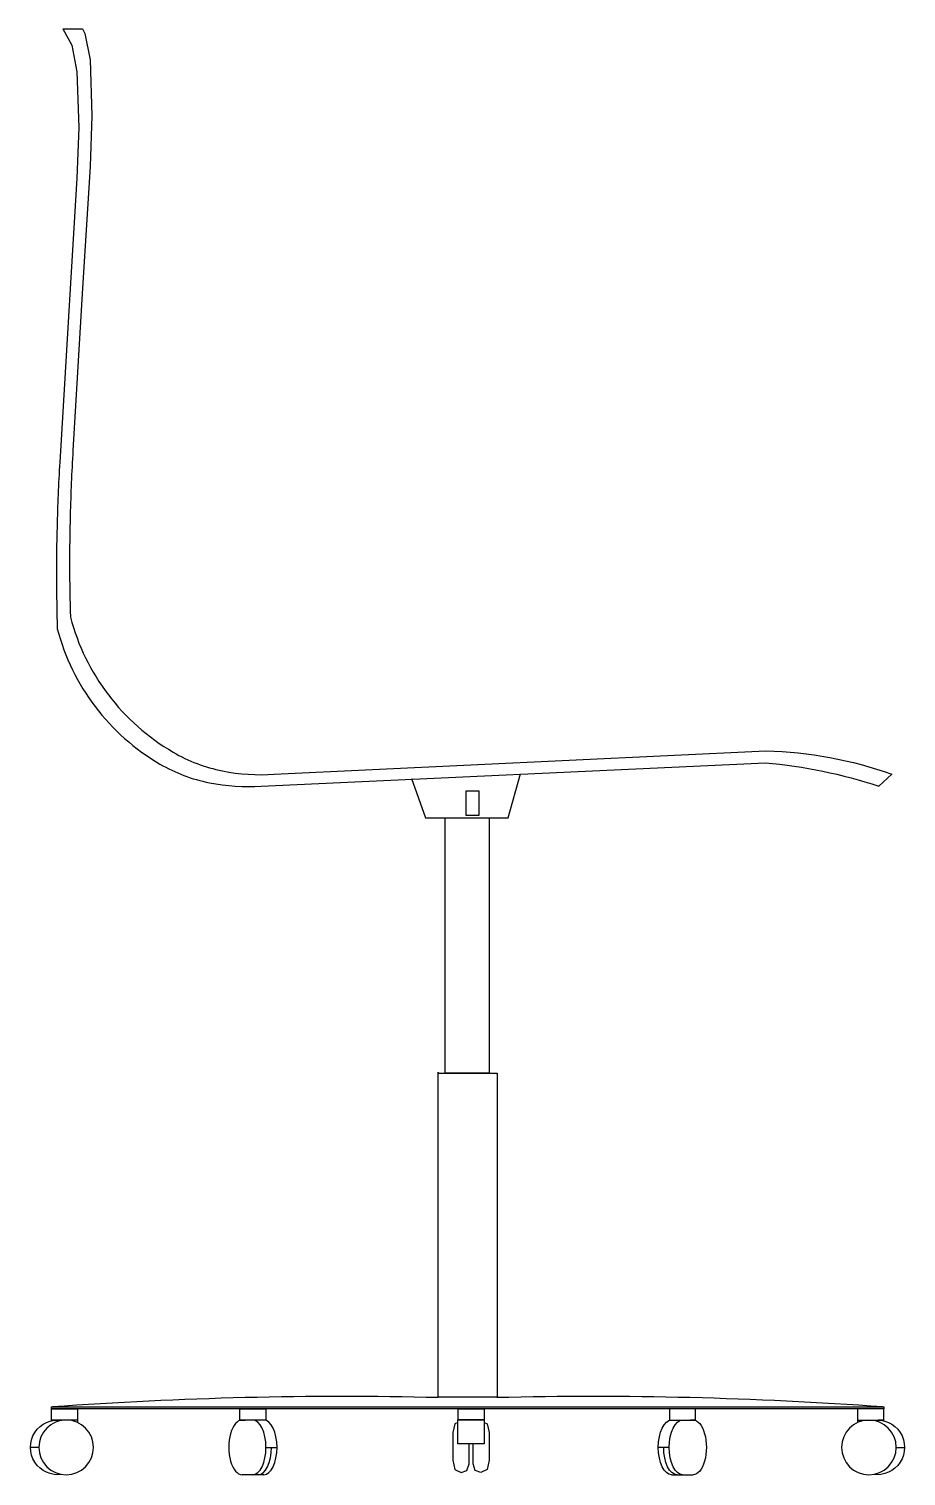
# Model space of a CAD drawing. Header units: centimetres. Extents: x 1218 to 1283, y 48 to 155.
import ezdxf

# ---------------------------------------------------------------- set-up
doc = ezdxf.new("R2010")
doc.units = ezdxf.units.CM

# ---------------------------------------------------------------- blocks, each defined once
blk = doc.blocks.new('A$C12F92421')
for p, q in [((-38.24, 126.55), (-39.68, 126.55)), ((-99.77, 71.22), (-98.8, 70.34)), ((-99.16, 23.23), (-99.16, 24.11)), ((-97.22, 24.11), (-97.22, 23.1)), ((-37.38, 24.11), (-39.32, 24.11)), ((-39.32, 24.11), (-39.32, 23.1)), ((-37.38, 23.23), (-37.38, 24.11)), ((-97.22, 23.28), (-99.16, 23.28)), ((-98.19, 23.28), (-98.76, 23.28)), ((-97.38, 23.28), (-97.95, 23.28)), ((-84.23, 23.28), (-84.8, 23.28)), ((-83.42, 23.28), (-83.98, 23.28)), ((-53.14, 23.28), (-52.57, 23.28)), ((-52.32, 23.28), (-51.76, 23.28)), ((-39.32, 23.28), (-37.38, 23.28)), ((-39.16, 23.28), (-38.59, 23.28)), ((-38.34, 23.28), (-37.78, 23.28)), ((-100.09, 21.25), (-100.71, 21.25)), ((-83.24, 21.25), (-82.43, 21.25)), ((-53.32, 21.25), (-54.13, 21.25)), ((-36.45, 21.25), (-35.83, 21.25)), ((-84.23, 19.22), (-85.01, 19.22)), ((-83.42, 19.22), (-84.23, 19.22)), ((-53.14, 19.22), (-52.32, 19.22)), ((-52.32, 19.22), (-51.54, 19.22))]:
    blk.add_line(p, q)
for points in [[(-39.68, 126.55), (-39.86, 126.21), (-40.25, 124.25), (-40.38, 120.1), (-40.25, 116.35), (-39.7, 107.3), (-38.98, 95.25, -0.008603), (-38.78, 90.46, -0.01359), (-38.79, 82.89, -0.198397), (-46.42, 72.86, -0.083501), (-50.08, 71.47, -0.065658), (-53.93, 71.22), (-90.42, 72.95, 0.081098), (-99.77, 71.22)], [(-38.24, 126.55), (-38.89, 125.34), (-39.27, 123.38), (-39.41, 119.23), (-39.27, 115.48), (-38.72, 106.43), (-38, 94.38, -0.008603), (-37.8, 89.59, -0.01359), (-37.82, 82.02, -0.198397), (-45.44, 71.98, -0.083501), (-49.11, 70.59, -0.065658), (-52.96, 70.34), (-90.38, 72.08, 0.057119), (-98.8, 70.34, 0.028948)]]:
    blk.add_lwpolyline(points, format="xyb")
for points in [[(-64.1, 70.91), (-65.16, 67.98), (-71.29, 67.98), (-72.19, 71.26)], [(-99.16, 23.28), (-98.76, 23.28)], [(-85.2, 23.24), (-85.2, 23.28), (-84.8, 23.28)], [(-69.5, 23.1), (-69.72, 23), (-69.88, 22.35), (-69.88, 20.3), (-69.72, 19.6), (-69.26, 19.38), (-68.83, 19.54), (-68.68, 20.02), (-68.68, 21.5)], [(-67.56, 23.1), (-67.33, 23), (-67.18, 22.35), (-67.17, 20.3), (-67.33, 19.6), (-67.79, 19.38), (-68.22, 19.54), (-68.38, 20.02), (-68.38, 21.5)], [(-51.35, 23.24), (-51.35, 23.28), (-51.76, 23.28)], [(-37.38, 23.28), (-37.78, 23.28)]]:
    blk.add_lwpolyline(points)
for points in [[(-68.16, 69.98), (-69.1, 69.98), (-69.1, 68.17), (-68.16, 68.17)], [(-66.6, 67.98), (-69.88, 67.98), (-69.88, 49.03), (-66.6, 49.03)], [(-66.1, 49.03), (-70.46, 49.03), (-70.46, 24.97), (-66.1, 24.97)], [(-66.1, 49.03), (-66.1, 49.03), (-66.1, 49.11), (-66.1, 49.11)], [(-37.38, 24.27), (-99.16, 24.27), (-99.16, 24.11), (-37.38, 24.11)], [(-85.19, 24.11), (-83.25, 24.11), (-83.25, 23.28), (-85.19, 23.28)], [(-67.57, 24.12), (-69.51, 24.12), (-69.51, 23.29), (-67.57, 23.29)], [(-51.36, 24.11), (-53.3, 24.11), (-53.3, 23.28), (-51.36, 23.28)], [(-67.56, 23.29), (-69.5, 23.29), (-69.5, 21.5), (-67.56, 21.5)]]:
    blk.add_lwpolyline(points, close=True)
for centre in [(-98.06, 21.25), (-38.48, 21.25)]:
    blk.add_circle(centre, 2.03)
for centre, radius, start, end in [((-77.6, -272.33), 297.38, 88.6228, 94.1449), ((-58.95, -272.33), 297.38, 85.8551, 91.3772), ((-98.68, 21.25), 2.03, 81.2448, 278.7552), ((-37.86, 21.25), 2.03, 261.2448, 98.7552)]:
    blk.add_arc(centre, radius, start, end)
for centre, start_param, end_param in [((-85.01, 21.25), 0, 3.141593), ((-84.23, 21.25), 3.141593, 6.283185), ((-83.42, 21.25), 3.141593, 6.283185), ((-83.82, 21.25), 3.141593, 4.712389)]:
    blk.add_ellipse(centre, major_axis=(0, 2.03), ratio=0.488012, start_param=start_param, end_param=end_param)
at = {"extrusion": (0, 0, -1)}
for centre, start_param, end_param in [((-53.14, 21.25), 3.141593, 6.283185), ((-52.32, 21.25), 3.141593, 6.283185), ((-51.54, 21.25), 0, 3.141593), ((-52.73, 21.25), 3.141593, 4.712389)]:
    blk.add_ellipse(centre, major_axis=(0, 2.03), ratio=0.488012, start_param=start_param, end_param=end_param, dxfattribs=at)

msp = doc.modelspace()

# ---------------------------------------------------------------- block references
at = {"xscale": -1}
msp.add_blockref('A$C12F92421', (1181.9, 28.51), dxfattribs=at)

doc.saveas('drawing.dxf')
